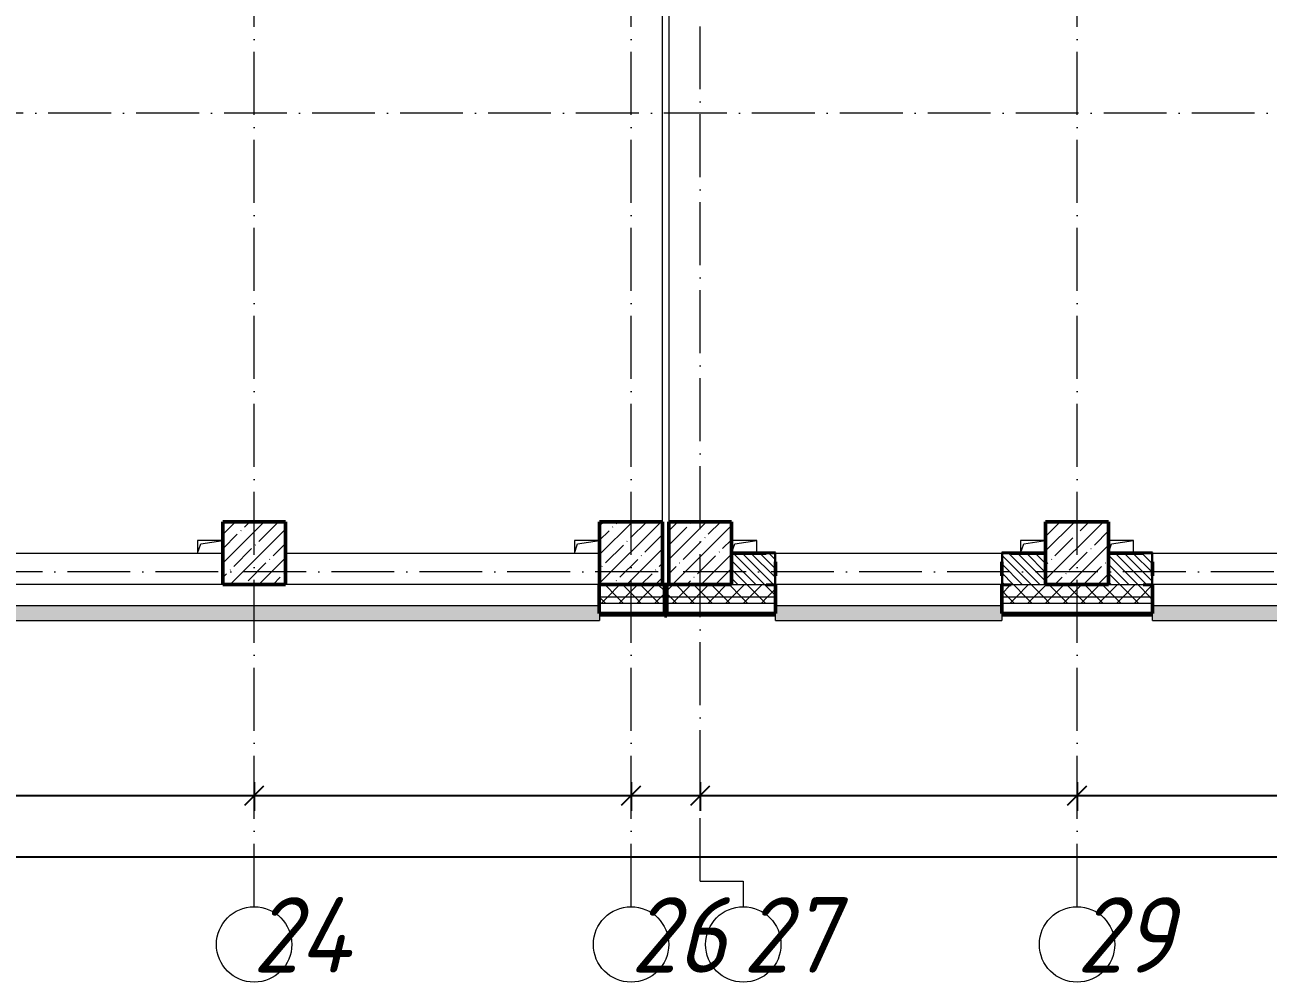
# Model space of a CAD drawing. Header units: millimetres. Extents: x -401725 to 250493, y 305116 to 802890.
# Drawn here: x -143290 to -133394, y 453933 to 461550 of the extents above; entities that cross this region are included whole.
import ezdxf

# ---------------------------------------------------------------- set-up
doc = ezdxf.new("R2010")
doc.units = ezdxf.units.MM
doc.linetypes.add('50_200_ШТРИХ_1Т_ш5_п1_п1_', pattern=[700, 500, -100, 0, -100])
for name, color, linetype, lineweight in [('A-____-____-DIMS', 7, 'Continuous', 9), ('A-FLOR-____-OTLN', 7, 'Continuous', 9), ('A-GENM-____-MCUT', 7, 'Continuous', 25), ('A-GENM-____-OTLN', 7, 'Continuous', 9), ('A-GENM-____-OTLN-1', 7, 'Continuous', 25), ('A-GLAZ-____-OTLN', 7, 'Continuous', 9), ('A-WALL-____-MCUT-2', 7, 'Continuous', 50), ('A-WALL-____-MCUT-3', 7, 'Continuous', 9), ('A-WALL-____-OTLN', 7, 'Continuous', 9), ('A-WALL-____-PATT-1', 7, 'Continuous', 9), ('A-WALL-FNSH-MCUT-1', 7, 'Continuous', 9), ('S-COLS-____-MCUT', 7, 'Continuous', 50), ('S-COLS-____-OTLN', 7, 'Continuous', 9), ('S-GRID-____-IDEN', 7, 'Continuous', 9), ('S-GRID-____-OTLN', 7, 'Continuous', 9), ('S-GRID-____-OTLN-1', 7, '50_200_ШТРИХ_1Т_ш5_п1_п1_', 9)]:
    doc.layers.add(name, color=color, linetype=linetype, lineweight=lineweight)
doc.layers.add('A-GLAZ-____-OTLN-1', color=7, linetype='Continuous', lineweight=9, true_color=0xc0c0c0)
doc.styles.add('ISOCPEUR_I', font='isocpeui.ttf', dxfattribs={"width": 0.9, "height": 2.5})
doc.dimstyles.new('ISO-2_5_0_9К_БОЛЬШОЙ_ОСИ', dxfattribs={"dimscale": 304.8, "dimtxt": 248.995294, "dimasz": 0.492126, "dimexe": 0.393701, "dimexo": 0, "dimgap": 0, "dimtad": 1, "dimdec": 0, "dimzin": 0, "dimdsep": 46, "dimtxsty": 'ISOCPEUR_I', "dimblk1": 'OBLIQUE', "dimblk2": 'OBLIQUE', "dimsah": 1, "dimcen": 0.09, "dimdle": 0.393701, "dimazin": 0, "dimtfac": 1, "dimtdec": 4, "dimtix": 1, "dimtmove": 0, "dimatfit": 3, "dimfxl": 1, "dimtvp": 1, "dimtolj": 1, "dimtzin": 0, "dimarcsym": 2})
pattern_1 = [(135, (-176515.067, 459015.94), (-35.35534, -35.35534), [])]
pattern_2 = [(45, (-176515.07, 459015.94), (-85.53659, 85.53659), []), (45, (-176458.04, 459015.94), (-85.53659, 85.53659), [])]
pattern_3 = [(45, (-176515.07, 459015.94), (-70.71068, 70.71068), []), (135, (-176515.07, 459015.94), (-70.71068, -70.71068), [])]

# ---------------------------------------------------------------- blocks, each defined once
blk = doc.blocks.new('BSC_Колонна _Прямоугольная - 500х500-V73-АР1_План отверстий 1 этажа в осях 1-64_А-ГГ')
at = {"layer": 'S-COLS-____-OTLN'}
h = blk.add_hatch(dxfattribs=at)
h.set_pattern_fill('FP_105', color=256, style=0, pattern_type=2)
h.set_pattern_definition([(45, (-41600, 1668.96), (-114.04925, 114.04925), []), (45, (-41485.95, 1668.96), (-114.04925, 114.04925), [201.613, -40.323, 3.353, -36.97])])
h.paths.add_polyline_path([(-79.5, -250), (250, -250), (250, 250), (-250, 250), (-250, -250)], flags=0)
at = {"layer": 'S-COLS-____-MCUT'}
for p, q in [((250, 250), (-250, 250)), ((-250, 250), (-250, -250)), ((250, -250), (250, 250)), ((-250, -250), (250, -250))]:
    blk.add_line(p, q, dxfattribs=at)
blk = doc.blocks.new('BSC_Колонна _Прямоугольная - 500х500-V74-АР1_План отверстий 1 этажа в осях 1-64_А-ГГ')
at = {"layer": 'S-COLS-____-OTLN'}
h = blk.add_hatch(dxfattribs=at)
h.set_pattern_fill('FP_106', color=256, style=0, pattern_type=2)
h.set_pattern_definition([(45, (-38050, 1668.96), (-114.04925, 114.04925), []), (45, (-37935.95, 1668.96), (-114.04925, 114.04925), [201.613, -40.323, 3.353, -36.97])])
h.paths.add_polyline_path([(-64.5, -250), (250, -250), (250, 250), (-250, 250), (-250, -250)], flags=0)
at = {"layer": 'S-COLS-____-MCUT'}
for p, q in [((250, 250), (-250, 250)), ((-250, 250), (-250, -250)), ((250, -250), (250, 250)), ((-250, -250), (250, -250))]:
    blk.add_line(p, q, dxfattribs=at)
blk = doc.blocks.new('BSC_Колонна _Прямоугольная - 500х500-V96-АР1_План отверстий 1 этажа в осях 1-64_А-ГГ')
at = {"layer": 'S-COLS-____-OTLN'}
h = blk.add_hatch(dxfattribs=at)
h.set_pattern_fill('FP_128', color=256, style=0, pattern_type=2)
h.set_pattern_definition([(45, (-38600, 1668.96), (-114.04925, 114.04925), []), (45, (-38485.95, 1668.96), (-114.04925, 114.04925), [201.613, -40.323, 3.353, -36.97])])
h.paths.add_polyline_path([(-250, -250), (250, -250), (250, 250), (-250, 250), (-250, -176.5)], flags=0)
at = {"layer": 'S-COLS-____-MCUT'}
for p, q in [((250, 250), (-250, 250)), ((-250, 250), (-250, -250)), ((250, -250), (250, 250)), ((-250, -250), (250, -250))]:
    blk.add_line(p, q, dxfattribs=at)
blk = doc.blocks.new('BSC_Колонна _Прямоугольная - 500х500-V103-АР1_План отверстий 1 этажа в осях 1-64_А-ГГ')
at = {"layer": 'S-COLS-____-OTLN'}
h = blk.add_hatch(dxfattribs=at)
h.set_pattern_fill('FP_135', color=256, style=0, pattern_type=2)
h.set_pattern_definition([(45, (-35050, 1668.96), (-114.04925, 114.04925), []), (45, (-34935.95, 1668.96), (-114.04925, 114.04925), [201.613, -40.323, 3.353, -36.97])])
h.paths.add_polyline_path([(-250, -250), (250, -250), (250, 250), (-250, 250)], flags=0)
at = {"layer": 'S-COLS-____-MCUT'}
for p, q in [((250, 250), (-250, 250)), ((-250, 250), (-250, -250)), ((250, -250), (250, 250)), ((-250, -250), (250, -250))]:
    blk.add_line(p, q, dxfattribs=at)
blk = doc.blocks.new('Фахверк_СКБ_Уголок - 250_2700-27497298-АР1_План отверстий 1 этажа в осях 1-64_А-ГГ')
at = {"layer": 'A-GENM-____-MCUT'}
for p, q in [((200, 181), (125, 181)), ((125, 181), (125, 106)), ((125, 106), (131, 106)), ((131, 106), (131, 175)), ((131, 175), (200, 175)), ((200, 175), (200, 181)), ((131, -6), (125, -6)), ((125, -6), (125, -81)), ((125, -81), (200, -81)), ((131, -75), (131, -6)), ((200, -75), (131, -75)), ((200, -81), (200, -75))]:
    blk.add_line(p, q, dxfattribs=at)
blk = doc.blocks.new('AR_Отверстие прямоугольное _в плите_ - AR_Отверстие прямоугольное _в плите_-V170-АР1_План отверстий 1 этажа в осях 1-64_А-ГГ')
at = {"layer": 'A-GENM-____-OTLN'}
for p, q in [((100, 50), (-100, 50)), ((-100, -50), (-75, 25)), ((-75, 25), (100, 50)), ((100, -50), (100, 50))]:
    blk.add_line(p, q, dxfattribs=at)
blk = doc.blocks.new('AR_Отверстие прямоугольное _в плите_ - AR_Отверстие прямоугольное _в плите_-30511715-АР1_План отверстий 1 этажа в осях 1-64_А-ГГ')
at = {"layer": 'A-GENM-____-OTLN'}
for p, q in [((100, 50), (-100, 50)), ((-100, 50), (-100, -50)), ((-100, -50), (-75, 25)), ((-75, 25), (100, 50))]:
    blk.add_line(p, q, dxfattribs=at)
blk = doc.blocks.new('Отлив_СКБ - Отлив витража_120_НВФ-31885687-АР1_План отверстий 1 этажа в осях 1-64_А-ГГ')
at = {"layer": 'A-GLAZ-____-OTLN-1'}
for points in [[(0, -2), (1800, -2), (1800, 0), (0, 0)], [(0, -120), (1800, -120), (1800, -2), (0, -2), (0, -83)]]:
    blk.add_hatch(color=256, dxfattribs=at).paths.add_polyline_path(points, flags=0)
at = {"layer": 'A-GLAZ-____-OTLN'}
for p, q in [((0, 0), (1800, 0)), ((1800, -2), (0, -2)), ((0, -120), (0, -83)), ((1800, -63), (1800, -120)), ((0, -120), (1800, -120))]:
    blk.add_line(p, q, dxfattribs=at)
blk = doc.blocks.new('Отлив_СКБ - Отлив витража_120_НВФ-V210-АР1_План отверстий 1 этажа в осях 1-64_А-ГГ')
at = {"layer": 'A-GLAZ-____-OTLN-1'}
for points in [[(0, -2), (1800, -2), (1800, 0), (0, 0)], [(51.1, -120), (1800, -120), (1800, -2), (0, -2), (0, -120)]]:
    blk.add_hatch(color=256, dxfattribs=at).paths.add_polyline_path(points, flags=0)
at = {"layer": 'A-GLAZ-____-OTLN'}
for p, q in [((0, 0), (1800, 0)), ((1800, -2), (0, -2)), ((0, -120), (0, -83)), ((1800, -83), (1800, -120)), ((0, -120), (1800, -120))]:
    blk.add_line(p, q, dxfattribs=at)
blk = doc.blocks.new('Отлив_СКБ - Отлив витража_120_НВФ-31884259-АР1_План отверстий 1 этажа в осях 1-64_А-ГГ')
at = {"layer": 'A-GLAZ-____-OTLN-1'}
for points in [[(10101.8, -2), (10796, -2), (10796, 0), (0, 0), (0, -2), (8334.3, -2)], [(10101.8, -120), (10800, -120), (10800, -63), (10796, -63), (10796, -2), (0, -2), (0, -120), (8334.3, -120)]]:
    blk.add_hatch(color=256, dxfattribs=at).paths.add_polyline_path(points, flags=0)
at = {"layer": 'A-GLAZ-____-OTLN'}
for p, q in [((0, 0), (10796, 0)), ((10796, -2), (0, -2)), ((10800, -83), (10800, -120)), ((0, -120), (10800, -120))]:
    blk.add_line(p, q, dxfattribs=at)
blk = doc.blocks.new('Стены 7 - Стены 4-31196221-АР1_План отверстий 1 этажа в осях 1-64_А-ГГ')
at = {"layer": 'A-WALL-____-MCUT-2'}
for p, q in [((-1798.5, 41030.2), (-1798.5, 41010.2)), ((-1548.5, 41030.2), (-1798.5, 41030.2)), ((-1798.5, 41010.2), (-1548.5, 41010.2)), ((-1548.5, 41010.2), (-1548.5, 41030.2))]:
    blk.add_line(p, q, dxfattribs=at)
blk = doc.blocks.new('Ось сетки - Круг_Ø6_00__ISO-2_5_0_9K_-25732049-АР1_План отверстий 1 этажа в осях 1-64_А-ГГ')
at = {"layer": 'S-GRID-____-IDEN'}
blk.add_circle((0, 0), 3, dxfattribs=at)
blk = doc.blocks.new('_Oblique')
at = {"color": 0, "linetype": 'ByBlock', "lineweight": -2}
blk.add_line((-0.5, -0.5), (0.5, 0.5), dxfattribs=at)
blk = doc.blocks.new('*D13330')
at = {"layer": 'A-____-____-DIMS', "color": 0, "lineweight": -2, "transparency": 16777216}
for p, q in [((-147465.1, 455523.5), (-147465.1, 455297.4)), ((-141465.1, 455523.5), (-141465.1, 455297.4)), ((-147585.1, 455417.4), (-141345.1, 455417.4))]:
    blk.add_line(p, q, dxfattribs=at)
at = {"layer": 'Defpoints', "color": 0, "transparency": 16777216}
for p in [(-147465.1, 455523.5), (-141465.1, 455523.5), (-141465.1, 455417.4)]:
    blk.add_point(p, dxfattribs=at)
at = {"layer": 'A-____-____-DIMS', "color": 0, "lineweight": -2, "transparency": 16777216, "xscale": 150, "yscale": 150, "zscale": 150, "rotation": 180}
blk.add_blockref('_Oblique', (-147465.1, 455417.4), dxfattribs=at)
at = {"layer": 'A-____-____-DIMS', "color": 0, "lineweight": -2, "transparency": 16777216, "xscale": 150, "yscale": 150, "zscale": 150}
blk.add_blockref('_Oblique', (-141465.1, 455417.4), dxfattribs=at)
at = {"layer": 'A-____-____-DIMS', "color": 0, "transparency": 16777216, "insert": (-144465.1, 455418.7), "char_height": 2.5, "width": 758.478, "attachment_point": 5, "style": 'ISOCPEUR_I'}
blk.add_mtext('\\A1;6000', dxfattribs=at)
blk = doc.blocks.new('*D13331')
at = {"layer": 'A-____-____-DIMS', "color": 0, "lineweight": -2, "transparency": 16777216}
for p, q in [((-141465.1, 455523.5), (-141465.1, 455297.4)), ((-138465.1, 455523.5), (-138465.1, 455297.4)), ((-141585.1, 455417.4), (-138345.1, 455417.4))]:
    blk.add_line(p, q, dxfattribs=at)
at = {"layer": 'Defpoints', "color": 0, "transparency": 16777216}
for p in [(-141465.1, 455523.5), (-138465.1, 455523.5), (-138465.1, 455417.4)]:
    blk.add_point(p, dxfattribs=at)
at = {"layer": 'A-____-____-DIMS', "color": 0, "lineweight": -2, "transparency": 16777216, "xscale": 150, "yscale": 150, "zscale": 150, "rotation": 180}
blk.add_blockref('_Oblique', (-141465.1, 455417.4), dxfattribs=at)
at = {"layer": 'A-____-____-DIMS', "color": 0, "lineweight": -2, "transparency": 16777216, "xscale": 150, "yscale": 150, "zscale": 150}
blk.add_blockref('_Oblique', (-138465.1, 455417.4), dxfattribs=at)
at = {"layer": 'A-____-____-DIMS', "color": 0, "transparency": 16777216, "insert": (-139965.1, 455418.7), "char_height": 2.5, "width": 758.478, "attachment_point": 5, "style": 'ISOCPEUR_I'}
blk.add_mtext('\\A1;3000', dxfattribs=at)
blk = doc.blocks.new('*D13332')
at = {"layer": 'A-____-____-DIMS', "color": 0, "lineweight": -2, "transparency": 16777216}
for p, q in [((-138465.1, 455523.5), (-138465.1, 455297.4)), ((-137915.1, 455523.5), (-137915.1, 455297.4)), ((-138585.1, 455417.4), (-137795.1, 455417.4))]:
    blk.add_line(p, q, dxfattribs=at)
at = {"layer": 'Defpoints', "color": 0, "transparency": 16777216}
for p in [(-138465.1, 455523.5), (-137915.1, 455523.5), (-137915.1, 455417.4)]:
    blk.add_point(p, dxfattribs=at)
at = {"layer": 'A-____-____-DIMS', "color": 0, "lineweight": -2, "transparency": 16777216, "xscale": 150, "yscale": 150, "zscale": 150, "rotation": 180}
blk.add_blockref('_Oblique', (-138465.1, 455417.4), dxfattribs=at)
at = {"layer": 'A-____-____-DIMS', "color": 0, "lineweight": -2, "transparency": 16777216, "xscale": 150, "yscale": 150, "zscale": 150}
blk.add_blockref('_Oblique', (-137915.1, 455417.4), dxfattribs=at)
at = {"layer": 'A-____-____-DIMS', "color": 0, "transparency": 16777216, "insert": (-138190.1, 455418.7), "char_height": 2.5, "width": 568.858, "attachment_point": 5, "style": 'ISOCPEUR_I'}
blk.add_mtext('\\A1;550', dxfattribs=at)
blk = doc.blocks.new('*D13333')
at = {"layer": 'A-____-____-DIMS', "color": 0, "lineweight": -2, "transparency": 16777216}
for p, q in [((-137915.1, 455523.5), (-137915.1, 455297.4)), ((-134915.1, 455523.5), (-134915.1, 455297.4)), ((-138035.1, 455417.4), (-134795.1, 455417.4))]:
    blk.add_line(p, q, dxfattribs=at)
at = {"layer": 'Defpoints', "color": 0, "transparency": 16777216}
for p in [(-137915.1, 455523.5), (-134915.1, 455523.5), (-134915.1, 455417.4)]:
    blk.add_point(p, dxfattribs=at)
at = {"layer": 'A-____-____-DIMS', "color": 0, "lineweight": -2, "transparency": 16777216, "xscale": 150, "yscale": 150, "zscale": 150, "rotation": 180}
blk.add_blockref('_Oblique', (-137915.1, 455417.4), dxfattribs=at)
at = {"layer": 'A-____-____-DIMS', "color": 0, "lineweight": -2, "transparency": 16777216, "xscale": 150, "yscale": 150, "zscale": 150}
blk.add_blockref('_Oblique', (-134915.1, 455417.4), dxfattribs=at)
at = {"layer": 'A-____-____-DIMS', "color": 0, "transparency": 16777216, "insert": (-136415.1, 455418.7), "char_height": 2.5, "width": 758.478, "attachment_point": 5, "style": 'ISOCPEUR_I'}
blk.add_mtext('\\A1;3000', dxfattribs=at)
blk = doc.blocks.new('*D13334')
at = {"layer": 'A-____-____-DIMS', "color": 0, "lineweight": -2, "transparency": 16777216}
for p, q in [((-134915.1, 455523.5), (-134915.1, 455297.4)), ((-131915.1, 455523.5), (-131915.1, 455297.4)), ((-135035.1, 455417.4), (-131795.1, 455417.4))]:
    blk.add_line(p, q, dxfattribs=at)
at = {"layer": 'Defpoints', "color": 0, "transparency": 16777216}
for p in [(-134915.1, 455523.5), (-131915.1, 455523.5), (-131915.1, 455417.4)]:
    blk.add_point(p, dxfattribs=at)
at = {"layer": 'A-____-____-DIMS', "color": 0, "lineweight": -2, "transparency": 16777216, "xscale": 150, "yscale": 150, "zscale": 150, "rotation": 180}
blk.add_blockref('_Oblique', (-134915.1, 455417.4), dxfattribs=at)
at = {"layer": 'A-____-____-DIMS', "color": 0, "lineweight": -2, "transparency": 16777216, "xscale": 150, "yscale": 150, "zscale": 150}
blk.add_blockref('_Oblique', (-131915.1, 455417.4), dxfattribs=at)
at = {"layer": 'A-____-____-DIMS', "color": 0, "transparency": 16777216, "insert": (-133415.1, 455418.7), "char_height": 2.5, "width": 758.478, "attachment_point": 5, "style": 'ISOCPEUR_I'}
blk.add_mtext('\\A1;3000', dxfattribs=at)
blk = doc.blocks.new('*D13351')
at = {"layer": 'A-____-____-DIMS', "color": 0, "lineweight": -2, "transparency": 16777216}
for p, q in [((-178865.1, 455035.3), (-178865.1, 454809.2)), ((-75365.1, 455035.3), (-75365.1, 454809.2)), ((-178985.1, 454929.2), (-75245.1, 454929.2))]:
    blk.add_line(p, q, dxfattribs=at)
at = {"layer": 'Defpoints', "color": 0, "transparency": 16777216}
for p in [(-178865.1, 455035.3), (-75365.1, 455035.3), (-75365.1, 454929.2)]:
    blk.add_point(p, dxfattribs=at)
at = {"layer": 'A-____-____-DIMS', "color": 0, "lineweight": -2, "transparency": 16777216, "xscale": 150, "yscale": 150, "zscale": 150, "rotation": 180}
blk.add_blockref('_Oblique', (-178865.1, 454929.2), dxfattribs=at)
at = {"layer": 'A-____-____-DIMS', "color": 0, "lineweight": -2, "transparency": 16777216, "xscale": 150, "yscale": 150, "zscale": 150}
blk.add_blockref('_Oblique', (-75365.1, 454929.2), dxfattribs=at)
at = {"layer": 'A-____-____-DIMS', "color": 0, "transparency": 16777216, "insert": (-127115.1, 454930.5), "char_height": 2.5, "width": 1080.257, "attachment_point": 5, "style": 'ISOCPEUR_I'}
blk.add_mtext('\\A1;103500', dxfattribs=at)

msp = doc.modelspace()

# ---------------------------------------------------------------- hatches: boundary and pattern name
at = {"layer": 'A-WALL-____-PATT-1'}
h = msp.add_hatch(dxfattribs=at)
h.set_pattern_fill('FP_6', color=256, style=0, pattern_type=2)
h.set_pattern_definition(pattern_1)
h.paths.add_polyline_path([(-135440.0675, 457096.983), (-135165.0675, 457096.983), (-135165.0675, 457346.983), (-135509.0675, 457346.983), (-135509.0675, 457277.983), (-135515.0675, 457277.983), (-135515.0675, 457165.983), (-135509.0675, 457165.983), (-135509.0675, 457096.983)], flags=0)
h.paths.add_polyline_path([(-137321.0675, 457096.983), (-137321.0675, 457165.983), (-137315.0675, 457165.983), (-137315.0675, 457277.983), (-137321.0675, 457277.983), (-137321.0675, 457346.983), (-137665.0675, 457346.983), (-137665.0675, 457096.983), (-137390.0675, 457096.983)], flags=0)
h = msp.add_hatch(dxfattribs=at)
h.set_pattern_fill('FP_6', color=256, style=0, pattern_type=2)
h.set_pattern_definition(pattern_1)
h.paths.add_polyline_path([(-132343.4104, 457096.983), (-132165.0675, 457096.983), (-132165.0675, 457346.983), (-132509.0675, 457346.983), (-132509.0675, 457277.983), (-132515.0675, 457277.983), (-132515.0675, 457165.983), (-132509.0675, 457165.983), (-132509.0675, 457096.983), (-132440.0675, 457096.983)], flags=0)
h.paths.add_polyline_path([(-134321.0675, 457096.983), (-134321.0675, 457165.983), (-134315.0675, 457165.983), (-134315.0675, 457277.983), (-134321.0675, 457277.983), (-134321.0675, 457346.983), (-134665.0675, 457346.983), (-134665.0675, 457096.983), (-134390.0675, 457096.983)], flags=0)
h = msp.add_hatch(dxfattribs=at)
h.set_pattern_fill('FP_1', color=256, style=0, pattern_type=2)
h.set_pattern_definition(pattern_3)
h.paths.add_polyline_path([(-75784.5532, 456996.983), (-75265.0675, 456996.983), (-75265.0675, 457096.983), (-84290.0675, 457096.983), (-84290.0675, 457090.983), (-84365.0675, 457090.983), (-84365.0675, 456996.983), (-77552.0174, 456996.983)], flags=0)
h.paths.add_polyline_path([(-86389.3389, 456996.983), (-86165.0675, 456996.983), (-86165.0675, 457090.983), (-86240.0675, 457090.983), (-86240.0675, 457096.983), (-91015.0675, 457096.983), (-91015.0675, 456996.983), (-87273.071, 456996.983)], flags=0)
h.paths.add_polyline_path([(-92415.0675, 456996.983), (-92415.0675, 457096.983), (-93015.0675, 457096.983), (-93015.0675, 456996.983)], flags=0)
h.paths.add_polyline_path([(-95115.0675, 456996.983), (-95115.0675, 457096.983), (-96240.0675, 457096.983), (-96240.0675, 457090.983), (-96315.0675, 457090.983), (-96315.0675, 456996.983), (-95226.6603, 456996.983)], flags=0)
h.paths.add_polyline_path([(-98115.0675, 456996.983), (-98115.0675, 457090.983), (-98190.0675, 457090.983), (-98190.0675, 457096.983), (-99240.0675, 457096.983), (-99240.0675, 457090.983), (-99315.0675, 457090.983), (-99315.0675, 456996.983), (-98761.5889, 456996.983)], flags=0)
h.paths.add_polyline_path([(-102240.0675, 456996.983), (-101115.0675, 456996.983), (-101115.0675, 457096.983), (-102240.0675, 457096.983), (-102240.0675, 457090.983), (-102315.0675, 457090.983), (-102315.0675, 456996.983), (-102296.5175, 456996.983)], flags=0)
h.paths.add_polyline_path([(-104115.0675, 456996.983), (-104115.0675, 457096.983), (-105440.0675, 457096.983), (-105440.0675, 457090.983), (-105515.0675, 457090.983), (-105515.0675, 456996.983), (-104947.7139, 456996.983)], flags=0)
h.paths.add_polyline_path([(-107598.9103, 456996.983), (-107315.0675, 456996.983), (-107315.0675, 457090.983), (-107390.0675, 457090.983), (-107390.0675, 457096.983), (-108440.0675, 457096.983), (-108440.0675, 457090.983), (-108515.0675, 457090.983), (-108515.0675, 456996.983), (-107665.0675, 456996.983)], flags=0)
h.paths.add_polyline_path([(-113785.0353, 456996.983), (-113315.0675, 456996.983), (-113315.0675, 457090.983), (-113390.0675, 457090.983), (-113390.0675, 457096.983), (-114440.0675, 457096.983), (-114440.0675, 457090.983), (-114515.0675, 457090.983), (-114515.0675, 456996.983), (-114165.0675, 456996.983)], flags=0)
h.paths.add_polyline_path([(-116315.0675, 456996.983), (-116315.0675, 457090.983), (-116390.0675, 457090.983), (-116390.0675, 457096.983), (-117440.0675, 457096.983), (-117440.0675, 457090.983), (-117515.0675, 457090.983), (-117515.0675, 456996.983), (-116436.2318, 456996.983)], flags=0)
h.paths.add_polyline_path([(-119971.1603, 456996.983), (-119315.0675, 456996.983), (-119315.0675, 457090.983), (-119390.0675, 457090.983), (-119390.0675, 457096.983), (-120440.0675, 457096.983), (-120440.0675, 457090.983), (-120515.0675, 457090.983), (-120515.0675, 456996.983), (-120440.0675, 456996.983)], flags=0)
h.paths.add_polyline_path([(-122622.3568, 456996.983), (-122315.0675, 456996.983), (-122315.0675, 457090.983), (-122390.0675, 457090.983), (-122390.0675, 457096.983), (-123440.0675, 457096.983), (-123440.0675, 457090.983), (-123515.0675, 457090.983), (-123515.0675, 456996.983), (-122665.0675, 456996.983)], flags=0)
h.paths.add_polyline_path([(-126165.0675, 456996.983), (-125315.0675, 456996.983), (-125315.0675, 457090.983), (-125390.0675, 457090.983), (-125390.0675, 457096.983), (-126440.0675, 457096.983), (-126440.0675, 457090.983), (-126515.0675, 457090.983), (-126515.0675, 456996.983), (-126440.0675, 456996.983)], flags=0)
h.paths.add_polyline_path([(-128321.0675, 456996.983), (-128315.0675, 456996.983), (-128315.0675, 457090.983), (-128390.0675, 457090.983), (-128390.0675, 457096.983), (-129440.0675, 457096.983), (-129440.0675, 457090.983), (-129515.0675, 457090.983), (-129515.0675, 456996.983), (-128390.0675, 456996.983)], flags=0)
h.paths.add_polyline_path([(-131459.6782, 456996.983), (-131315.0675, 456996.983), (-131315.0675, 457090.983), (-131390.0675, 457090.983), (-131390.0675, 457096.983), (-132440.0675, 457096.983), (-132440.0675, 457090.983), (-132515.0675, 457090.983), (-132515.0675, 456996.983), (-131665.0675, 456996.983)], flags=0)
h.paths.add_polyline_path([(-134390.0675, 456996.983), (-134315.0675, 456996.983), (-134315.0675, 457090.983), (-134390.0675, 457090.983), (-134390.0675, 457096.983), (-135440.0675, 457096.983), (-135440.0675, 457090.983), (-135515.0675, 457090.983), (-135515.0675, 456996.983), (-134665.0675, 456996.983)], flags=0)
h.paths.add_polyline_path([(-137645.8032, 456996.983), (-137315.0675, 456996.983), (-137315.0675, 457090.983), (-137390.0675, 457090.983), (-137390.0675, 457096.983), (-138180.0675, 457096.983), (-138180.0675, 456996.983), (-137665.0675, 456996.983)], flags=0)
h.paths.add_polyline_path([(-138200.0675, 456996.983), (-138200.0675, 457096.983), (-138719.0675, 457096.983), (-138719.0675, 456996.983), (-138529.5354, 456996.983)], flags=0)
h.paths.add_polyline_path([(-150018.0532, 456996.983), (-149515.0675, 456996.983), (-149515.0675, 457090.983), (-149590.0675, 457090.983), (-149590.0675, 457096.983), (-150719.0675, 457096.983), (-150719.0675, 456996.983)], flags=0)
h.paths.add_polyline_path([(-152590.0675, 456996.983), (-152515.0675, 456996.983), (-152515.0675, 457090.983), (-152590.0675, 457090.983), (-152590.0675, 457096.983), (-153640.0675, 457096.983), (-153640.0675, 457090.983), (-153715.0675, 457090.983), (-153715.0675, 457096.983), (-153719.0675, 457096.983), (-153719.0675, 456996.983), (-153552.9818, 456996.983)], flags=0)
h.paths.add_polyline_path([(-155515.0675, 456996.983), (-155515.0675, 457090.983), (-155590.0675, 457090.983), (-155590.0675, 457096.983), (-156719.0675, 457096.983), (-156719.0675, 456996.983), (-156204.1782, 456996.983)], flags=0)
h.paths.add_polyline_path([(-158515.0675, 456996.983), (-158515.0675, 457090.983), (-158590.0675, 457090.983), (-158590.0675, 457096.983), (-159719.0675, 457096.983), (-159719.0675, 456996.983), (-158855.3747, 456996.983)], flags=0)
h.paths.add_polyline_path([(-162115.0675, 456996.983), (-161515.0675, 456996.983), (-161515.0675, 457090.983), (-161590.0675, 457090.983), (-161590.0675, 457096.983), (-162640.0675, 457096.983), (-162640.0675, 457090.983), (-162715.0675, 457090.983), (-162715.0675, 457096.983), (-162719.0675, 457096.983), (-162719.0675, 456996.983), (-162390.3032, 456996.983)], flags=0)
h.paths.add_polyline_path([(-163721.0675, 456996.983), (-163715.0675, 456996.983), (-163715.0675, 457090.983), (-163790.0675, 457090.983), (-163790.0675, 457096.983), (-169040.0675, 457096.983), (-169040.0675, 457090.983), (-169115.0675, 457090.983), (-169115.0675, 456996.983), (-163790.0675, 456996.983)], flags=0)
h.paths.add_polyline_path([(-171227.6247, 456996.983), (-170111.0675, 456996.983), (-170111.0675, 457096.983), (-170115.0675, 457096.8941), (-170115.0675, 457090.983), (-170190.0675, 457090.983), (-170190.0675, 457096.983), (-174615.0675, 457096.983), (-174615.0675, 456996.983), (-172995.089, 456996.983)], flags=0)
h.paths.add_polyline_path([(-176015.0675, 456996.983), (-176015.0675, 457096.983), (-176615.0675, 457096.983), (-176615.0675, 456996.983), (-176530.0175, 456996.983)], flags=0)
h.paths.add_polyline_path([(-178965.0675, 456996.983), (-178715.0675, 456996.983), (-178715.0675, 457096.983), (-178965.0675, 457096.983)], flags=0)
h = msp.add_hatch(dxfattribs=at)
h.set_pattern_fill('FP_1', color=256, style=0, pattern_type=2)
h.set_pattern_definition(pattern_3)
h.paths.add_polyline_path([(-75784.5532, 456946.983), (-75165.0675, 456946.983), (-75165.0675, 456996.983), (-84365.0675, 456996.983), (-84365.0675, 456946.983), (-77552.0174, 456946.983)], flags=0)
h.paths.add_polyline_path([(-87273.071, 456946.983), (-86165.0675, 456946.983), (-86165.0675, 456996.983), (-91015.0675, 456996.983), (-91015.0675, 456946.983), (-88156.8032, 456946.983)], flags=0)
h.paths.add_polyline_path([(-93015.0675, 456946.983), (-92415.0675, 456946.983), (-92415.0675, 456996.983), (-93015.0675, 456996.983)], flags=0)
h.paths.add_polyline_path([(-96315.0675, 456946.983), (-95115.0675, 456946.983), (-95115.0675, 456996.983), (-96315.0675, 456996.983)], flags=0)
h.paths.add_polyline_path([(-98761.5889, 456946.983), (-98115.0675, 456946.983), (-98115.0675, 456996.983), (-99315.0675, 456996.983), (-99315.0675, 456946.983)], flags=0)
h.paths.add_polyline_path([(-102296.5175, 456946.983), (-101115.0675, 456946.983), (-101115.0675, 456996.983), (-102315.0675, 456996.983), (-102315.0675, 456946.983)], flags=0)
h.paths.add_polyline_path([(-104115.0675, 456946.983), (-104115.0675, 456996.983), (-105515.0675, 456996.983), (-105515.0675, 456946.983), (-104947.7139, 456946.983)], flags=0)
h.paths.add_polyline_path([(-107315.0675, 456946.983), (-107315.0675, 456996.983), (-108515.0675, 456996.983), (-108515.0675, 456946.983), (-107598.9103, 456946.983)], flags=0)
h.paths.add_polyline_path([(-114515.0675, 456946.983), (-113315.0675, 456946.983), (-113315.0675, 456996.983), (-114515.0675, 456996.983)], flags=0)
h.paths.add_polyline_path([(-116315.0675, 456946.983), (-116315.0675, 456996.983), (-117515.0675, 456996.983), (-117515.0675, 456946.983), (-116436.2318, 456946.983)], flags=0)
h.paths.add_polyline_path([(-119971.1603, 456946.983), (-119315.0675, 456946.983), (-119315.0675, 456996.983), (-120515.0675, 456996.983), (-120515.0675, 456946.983)], flags=0)
h.paths.add_polyline_path([(-122315.0675, 456946.983), (-122315.0675, 456996.983), (-123515.0675, 456996.983), (-123515.0675, 456946.983), (-122622.3568, 456946.983)], flags=0)
h.paths.add_polyline_path([(-125315.0675, 456946.983), (-125315.0675, 456996.983), (-126515.0675, 456996.983), (-126515.0675, 456946.983), (-126157.2854, 456946.983)], flags=0)
h.paths.add_polyline_path([(-128315.0675, 456946.983), (-128315.0675, 456996.983), (-129515.0675, 456996.983), (-129515.0675, 456946.983), (-128808.4818, 456946.983)], flags=0)
h.paths.add_polyline_path([(-132515.0675, 456946.983), (-131315.0675, 456946.983), (-131315.0675, 456996.983), (-132515.0675, 456996.983)], flags=0)
h.paths.add_polyline_path([(-135515.0675, 456946.983), (-134315.0675, 456946.983), (-134315.0675, 456996.983), (-135515.0675, 456996.983)], flags=0)
h.paths.add_polyline_path([(-138180.0675, 456946.983), (-137315.0675, 456946.983), (-137315.0675, 456996.983), (-138180.0675, 456996.983)], flags=0)
h.paths.add_polyline_path([(-138719.0675, 456946.983), (-138200.0675, 456946.983), (-138200.0675, 456996.983), (-138719.0675, 456996.983)], flags=0)
h.paths.add_polyline_path([(-150018.0532, 456946.983), (-149515.0675, 456946.983), (-149515.0675, 456996.983), (-150719.0675, 456996.983), (-150719.0675, 456946.983)], flags=0)
h.paths.add_polyline_path([(-153719.0675, 456946.983), (-152515.0675, 456946.983), (-152515.0675, 456996.983), (-153719.0675, 456996.983)], flags=0)
h.paths.add_polyline_path([(-156719.0675, 456946.983), (-155515.0675, 456946.983), (-155515.0675, 456996.983), (-156719.0675, 456996.983)], flags=0)
h.paths.add_polyline_path([(-158515.0675, 456946.983), (-158515.0675, 456996.983), (-159719.0675, 456996.983), (-159719.0675, 456946.983), (-158855.3747, 456946.983)], flags=0)
h.paths.add_polyline_path([(-161515.0675, 456946.983), (-161515.0675, 456996.983), (-162719.0675, 456996.983), (-162719.0675, 456946.983), (-162390.3032, 456946.983)], flags=0)
h.paths.add_polyline_path([(-164157.7675, 456946.983), (-163715.0675, 456946.983), (-163715.0675, 456996.983), (-169115.0675, 456996.983), (-169115.0675, 456946.983), (-165925.2318, 456946.983)], flags=0)
h.paths.add_polyline_path([(-171227.6247, 456946.983), (-170111.0675, 456946.983), (-170111.0675, 456996.983), (-174615.0675, 456996.983), (-174615.0675, 456946.983), (-172995.089, 456946.983)], flags=0)
h.paths.add_polyline_path([(-176015.0675, 456946.983), (-176015.0675, 456996.983), (-176615.0675, 456996.983), (-176615.0675, 456946.983), (-176530.0175, 456946.983)], flags=0)
h.paths.add_polyline_path([(-178965.0675, 456946.983), (-178715.0675, 456946.983), (-178715.0675, 456996.983), (-178965.0675, 456996.983)], flags=0)
h = msp.add_hatch(dxfattribs=at)
h.set_pattern_fill('FP_3', color=256, style=0, pattern_type=2)
h.set_pattern_definition(pattern_2)
h.paths.add_polyline_path([(-138529.5354, 456846.983), (-138200.0675, 456846.983), (-138200.0675, 456866.983), (-138715.0675, 456866.983), (-138715.0675, 456846.983)], flags=0)
h.paths.add_polyline_path([(-150018.0532, 456846.983), (-149515.0675, 456846.983), (-149515.0675, 456866.983), (-150714.0675, 456866.983), (-150714.0675, 456846.983)], flags=0)
h.paths.add_polyline_path([(-152514.0675, 456846.983), (-152514.0675, 456866.983), (-153715.0675, 456866.983), (-153715.0675, 456846.983), (-153552.9818, 456846.983)], flags=0)
h.paths.add_polyline_path([(-155515.0675, 456846.983), (-155515.0675, 456866.983), (-156715.0675, 456866.983), (-156715.0675, 456846.983), (-156204.1782, 456846.983)], flags=0)
h.paths.add_polyline_path([(-159715.0675, 456846.983), (-158515.0675, 456846.983), (-158515.0675, 456866.983), (-159715.0675, 456866.983)], flags=0)
h.paths.add_polyline_path([(-161515.0675, 456846.983), (-161515.0675, 456866.983), (-162715.0675, 456866.983), (-162715.0675, 456846.983), (-162390.3032, 456846.983)], flags=0)
h.paths.add_polyline_path([(-163715.0675, 456846.983), (-163715.0675, 456866.983), (-169115.0675, 456866.983), (-169115.0675, 456846.983), (-164157.7675, 456846.983)], flags=0)
h.paths.add_polyline_path([(-170115.0675, 456846.983), (-170115.0675, 456866.983), (-174615.0675, 456866.983), (-174615.0675, 456846.983), (-170343.8925, 456846.983)], flags=0)
h.paths.add_polyline_path([(-176015.0675, 456846.983), (-176015.0675, 456866.983), (-176615.0675, 456866.983), (-176615.0675, 456846.983), (-176530.0175, 456846.983)], flags=0)
h.paths.add_polyline_path([(-178715.0675, 456846.983), (-178715.0675, 456866.983), (-179195.0675, 456866.983), (-179195.0675, 456846.983)], flags=0)
h = msp.add_hatch(dxfattribs=at)
h.set_pattern_fill('FP_3', color=256, style=0, pattern_type=2)
h.set_pattern_definition(pattern_2)
h.paths.add_polyline_path([(-104947.7139, 456846.983), (-104650.0675, 456846.983), (-104650.0675, 456866.983), (-105514.0675, 456866.983), (-105514.0675, 456846.983)], flags=0)
h.paths.add_polyline_path([(-107314.0675, 456846.983), (-107314.0675, 456866.983), (-108515.0675, 456866.983), (-108515.0675, 456846.983), (-107598.9103, 456846.983)], flags=0)
h.paths.add_polyline_path([(-113785.0353, 456846.983), (-113315.0675, 456846.983), (-113315.0675, 456866.983), (-114515.0675, 456866.983), (-114515.0675, 456846.983)], flags=0)
h.paths.add_polyline_path([(-116315.0675, 456846.983), (-116315.0675, 456866.983), (-117515.0675, 456866.983), (-117515.0675, 456846.983), (-116436.2318, 456846.983)], flags=0)
h.paths.add_polyline_path([(-119971.1603, 456846.983), (-119315.0675, 456846.983), (-119315.0675, 456866.983), (-120515.0675, 456866.983), (-120515.0675, 456846.983)], flags=0)
h.paths.add_polyline_path([(-122622.3568, 456846.983), (-122315.0675, 456846.983), (-122315.0675, 456866.983), (-123515.0675, 456866.983), (-123515.0675, 456846.983), (-123506.0889, 456846.983)], flags=0)
h.paths.add_polyline_path([(-125315.0675, 456846.983), (-125315.0675, 456866.983), (-126514.0675, 456866.983), (-126514.0675, 456846.983), (-126157.2854, 456846.983)], flags=0)
h.paths.add_polyline_path([(-128314.0675, 456846.983), (-128314.0675, 456866.983), (-129515.0675, 456866.983), (-129515.0675, 456846.983), (-128808.4818, 456846.983)], flags=0)
h.paths.add_polyline_path([(-131459.6782, 456846.983), (-131315.0675, 456846.983), (-131315.0675, 456866.983), (-132514.0675, 456866.983), (-132514.0675, 456846.983), (-132343.4104, 456846.983)], flags=0)
h.paths.add_polyline_path([(-134314.0675, 456846.983), (-134314.0675, 456866.983), (-135515.0675, 456866.983), (-135515.0675, 456846.983), (-134994.6068, 456846.983)], flags=0)
h.paths.add_polyline_path([(-137645.8032, 456846.983), (-137315.0675, 456846.983), (-137315.0675, 456866.983), (-138180.0675, 456866.983), (-138180.0675, 456846.983), (-138087.6693, 456846.983)], flags=0)

# ---------------------------------------------------------------- linework, layer by layer
at = {"layer": 'A-FLOR-____-OTLN'}
for p, q in [((-138165.0675, 464496.983), (-138165.0675, 457596.983)), ((-138215.0675, 457596.983), (-138215.0675, 464196.983))]:
    msp.add_line(p, q, dxfattribs=at)
at = {"layer": 'A-WALL-____-MCUT-2'}
for p, q in [((-137390.0675, 457346.983), (-137665.0675, 457346.983)), ((-135165.0675, 457346.983), (-135440.0675, 457346.983)), ((-134390.0675, 457346.983), (-134665.0675, 457346.983)), ((-137315.0675, 457165.983), (-137315.0675, 457277.983)), ((-135515.0675, 457277.983), (-135515.0675, 457165.983)), ((-134315.0675, 457165.983), (-134315.0675, 457277.983)), ((-138715.0675, 457096.983), (-138719.0675, 457096.983)), ((-138719.0675, 457096.983), (-138719.0675, 456866.983)), ((-138200.0675, 457096.983), (-138215.0675, 457096.983)), ((-138200.0675, 456866.983), (-138200.0675, 457096.983)), ((-138165.0675, 457096.983), (-138180.0675, 457096.983)), ((-138180.0675, 457096.983), (-138180.0675, 456866.983)), ((-137315.0675, 456866.983), (-137315.0675, 457090.983)), ((-135515.0675, 457090.983), (-135515.0675, 456866.983)), ((-134315.0675, 456866.983), (-134315.0675, 457090.983)), ((-138719.0675, 456866.983), (-138200.0675, 456866.983)), ((-138180.0675, 456866.983), (-137315.0675, 456866.983)), ((-135515.0675, 456866.983), (-134315.0675, 456866.983))]:
    msp.add_line(p, q, dxfattribs=at)
at = {"layer": 'A-WALL-____-MCUT-3'}
for p, q in [((-137665.0675, 457096.983), (-137390.0675, 457096.983)), ((-135440.0675, 457096.983), (-135165.0675, 457096.983)), ((-134665.0675, 457096.983), (-134390.0675, 457096.983)), ((-138200.0675, 456996.983), (-138719.0675, 456996.983)), ((-137315.0675, 456996.983), (-138180.0675, 456996.983)), ((-134315.0675, 456996.983), (-135515.0675, 456996.983)), ((-138200.0675, 456946.983), (-138719.0675, 456946.983)), ((-137315.0675, 456946.983), (-138180.0675, 456946.983)), ((-134315.0675, 456946.983), (-135515.0675, 456946.983))]:
    msp.add_line(p, q, dxfattribs=at)
at = {"layer": 'A-WALL-____-OTLN'}
for p, q in [((-147215.0675, 457346.983), (-141715.0675, 457346.983)), ((-141215.0675, 457346.983), (-138715.0675, 457346.983)), ((-137315.0675, 457346.983), (-135515.0675, 457346.983)), ((-134315.0675, 457346.983), (-132515.0675, 457346.983)), ((-141715.0675, 457096.983), (-147215.0675, 457096.983)), ((-138719.0675, 457096.983), (-141215.0675, 457096.983)), ((-135515.0675, 457096.983), (-137315.0675, 457096.983)), ((-132515.0675, 457096.983), (-134315.0675, 457096.983))]:
    msp.add_line(p, q, dxfattribs=at)
at = {"layer": 'A-WALL-FNSH-MCUT-1'}
for p, q in [((-138715.0675, 456866.983), (-138715.0675, 456846.983)), ((-138715.0675, 456846.983), (-138200.0675, 456846.983)), ((-138200.0675, 456846.983), (-138200.0675, 456866.983)), ((-138180.0675, 456866.983), (-138180.0675, 456846.983)), ((-138180.0675, 456846.983), (-137315.0675, 456846.983)), ((-137315.0675, 456846.983), (-137315.0675, 456866.983)), ((-137315.0675, 456866.983), (-137315.0675, 456866.983)), ((-135515.0675, 456866.983), (-135515.0675, 456846.983)), ((-135515.0675, 456846.983), (-134314.0675, 456846.983)), ((-134314.0675, 456866.983), (-134315.0675, 456866.983)), ((-134314.0675, 456846.983), (-134314.0675, 456866.983))]:
    msp.add_line(p, q, dxfattribs=at)
at = {"layer": 'S-GRID-____-OTLN'}
for p, q in [((-137915.0675, 454737.3823), (-137571.7221, 454737.3823)), ((-137571.7221, 454737.3823), (-137571.7221, 454533.3346))]:
    msp.add_line(p, q, dxfattribs=at)
at = {"layer": 'S-GRID-____-OTLN-1'}
for p, q in [((-141465.0675, 454533.3346), (-141465.0675, 469166.4803)), ((-138465.0675, 454533.3346), (-138465.0675, 469166.4803)), ((-137915.0675, 454737.3823), (-137915.0675, 469166.4803)), ((-134915.0675, 454533.3346), (-134915.0675, 469166.4803)), ((-72594.0078, 460846.983), (-181183.8377, 460846.983)), ((-72440.6609, 457196.983), (-181183.8377, 457196.983)), ((-72440.6609, 457196.983), (-181183.8377, 457196.983))]:
    msp.add_line(p, q, dxfattribs=at)

# ---------------------------------------------------------------- block references
at = {"layer": 'A-GENM-____-OTLN'}
for name, p in [('AR_Отверстие прямоугольное _в плите_ - AR_Отверстие прямоугольное _в плите_-30511715-АР1_План отверстий 1 этажа в осях 1-64_А-ГГ', (-141815.0675, 457396.983)), ('AR_Отверстие прямоугольное _в плите_ - AR_Отверстие прямоугольное _в плите_-30511715-АР1_План отверстий 1 этажа в осях 1-64_А-ГГ', (-138815.0675, 457396.983)), ('AR_Отверстие прямоугольное _в плите_ - AR_Отверстие прямоугольное _в плите_-V170-АР1_План отверстий 1 этажа в осях 1-64_А-ГГ', (-137565.0675, 457396.983)), ('AR_Отверстие прямоугольное _в плите_ - AR_Отверстие прямоугольное _в плите_-30511715-АР1_План отверстий 1 этажа в осях 1-64_А-ГГ', (-135265.0675, 457396.983)), ('AR_Отверстие прямоугольное _в плите_ - AR_Отверстие прямоугольное _в плите_-V170-АР1_План отверстий 1 этажа в осях 1-64_А-ГГ', (-134565.0675, 457396.983))]:
    msp.add_blockref(name, p, dxfattribs=at)
at = {"layer": 'A-GENM-____-OTLN-1', "rotation": 180}
for p in [(-137190.0675, 457271.983), (-134190.0675, 457271.983)]:
    msp.add_blockref('Фахверк_СКБ_Уголок - 250_2700-27497298-АР1_План отверстий 1 этажа в осях 1-64_А-ГГ', p, dxfattribs=at)
at = {"layer": 'A-GENM-____-OTLN-1'}
msp.add_blockref('Фахверк_СКБ_Уголок - 250_2700-27497298-АР1_План отверстий 1 этажа в осях 1-64_А-ГГ', (-135640.0675, 457171.983), dxfattribs=at)
at = {"layer": 'A-GLAZ-____-OTLN'}
for name, p in [('Отлив_СКБ - Отлив витража_120_НВФ-31884259-АР1_План отверстий 1 этажа в осях 1-64_А-ГГ', (-149515.0675, 456929.983)), ('Отлив_СКБ - Отлив витража_120_НВФ-V210-АР1_План отверстий 1 этажа в осях 1-64_А-ГГ', (-137315.0675, 456929.983)), ('Отлив_СКБ - Отлив витража_120_НВФ-31885687-АР1_План отверстий 1 этажа в осях 1-64_А-ГГ', (-134315.0675, 456929.983))]:
    msp.add_blockref(name, p, dxfattribs=at)
at = {"layer": 'A-WALL-____-OTLN', "rotation": 89.9999999999999}
msp.add_blockref('Стены 7 - Стены 4-31196221-АР1_План отверстий 1 этажа в осях 1-64_А-ГГ', (-97169.8255, 458645.4947), dxfattribs=at)
at = {"layer": 'S-COLS-____-OTLN'}
for name, p in [('BSC_Колонна _Прямоугольная - 500х500-V103-АР1_План отверстий 1 этажа в осях 1-64_А-ГГ', (-141465.0675, 457346.983)), ('BSC_Колонна _Прямоугольная - 500х500-V74-АР1_План отверстий 1 этажа в осях 1-64_А-ГГ', (-138465.0675, 457346.983)), ('BSC_Колонна _Прямоугольная - 500х500-V96-АР1_План отверстий 1 этажа в осях 1-64_А-ГГ', (-137915.0675, 457346.983)), ('BSC_Колонна _Прямоугольная - 500х500-V73-АР1_План отверстий 1 этажа в осях 1-64_А-ГГ', (-134915.0675, 457346.983))]:
    msp.add_blockref(name, p, dxfattribs=at)
at = {"layer": 'S-GRID-____-IDEN', "xscale": 99.99999999999993, "yscale": 99.99999999999993, "zscale": 99.99999999999993}
for p in [(-141465.0675, 454233.3346), (-138465.0675, 454233.3346), (-137571.7221, 454233.3346), (-134915.0675, 454233.3346)]:
    msp.add_blockref('Ось сетки - Круг_Ø6_00__ISO-2_5_0_9K_-25732049-АР1_План отверстий 1 этажа в осях 1-64_А-ГГ', p, dxfattribs=at)

# ---------------------------------------------------------------- texts
at = {"layer": 'S-GRID-____-IDEN', "char_height": 600, "attachment_point": 1, "style": 'ISOCPEUR_I'}
for s, insert, width in [('24', (-141477.3307, 454609.363), 425.696062), ('26', (-138468.3307, 454609.363), 404.0505), ('27', (-137574.9853, 454609.363), 404.0505), ('29', (-134918.3307, 454609.363), 404.0505)]:
    msp.add_mtext(s, dxfattribs=dict(at, insert=insert, width=width))

# ---------------------------------------------------------------- dimensions: what is measured, and where the dimension line sits
at = {"layer": 'A-____-____-DIMS'}
for base, p1, p2, override, picture, middle in [((-141465.0675, 455417.418), (-147465.0675, 455523.484), (-141465.0675, 455523.484), {"dimpost": '<>', "dimfxl": 6000}, '*D13330', (-144465.0675, 455418.668)), ((-138465.0675, 455417.418), (-141465.0675, 455523.484), (-138465.0675, 455523.484), {"dimpost": '<>', "dimfxl": 3000}, '*D13331', (-139965.0675, 455418.668)), ((-137915.0675, 455417.418), (-138465.0675, 455523.484), (-137915.0675, 455523.484), {"dimpost": '<>', "dimfxl": 550}, '*D13332', (-138190.0675, 455418.668)), ((-134915.0675, 455417.418), (-137915.0675, 455523.484), (-134915.0675, 455523.484), {"dimpost": '<>', "dimfxl": 3000}, '*D13333', (-136415.0675, 455418.668)), ((-131915.0675, 455417.418), (-134915.0675, 455523.484), (-131915.0675, 455523.484), {"dimpost": '<>', "dimfxl": 3000}, '*D13334', (-133415.0675, 455418.668)), ((-75365.0675, 454929.2109), (-178865.0675, 455035.2769), (-75365.0675, 455035.2769), {"dimpost": '<>', "dimfxl": 103500}, '*D13351', (-127115.0675, 454930.4609))]:
    dim = msp.add_linear_dim(base=base, p1=p1, p2=p2, dimstyle='ISO-2_5_0_9К_БОЛЬШОЙ_ОСИ', override=override, dxfattribs=at)
    dim.commit()
    dim.dimension.update_dxf_attribs({"geometry": picture, "text_midpoint": middle})

doc.saveas('drawing.dxf')
